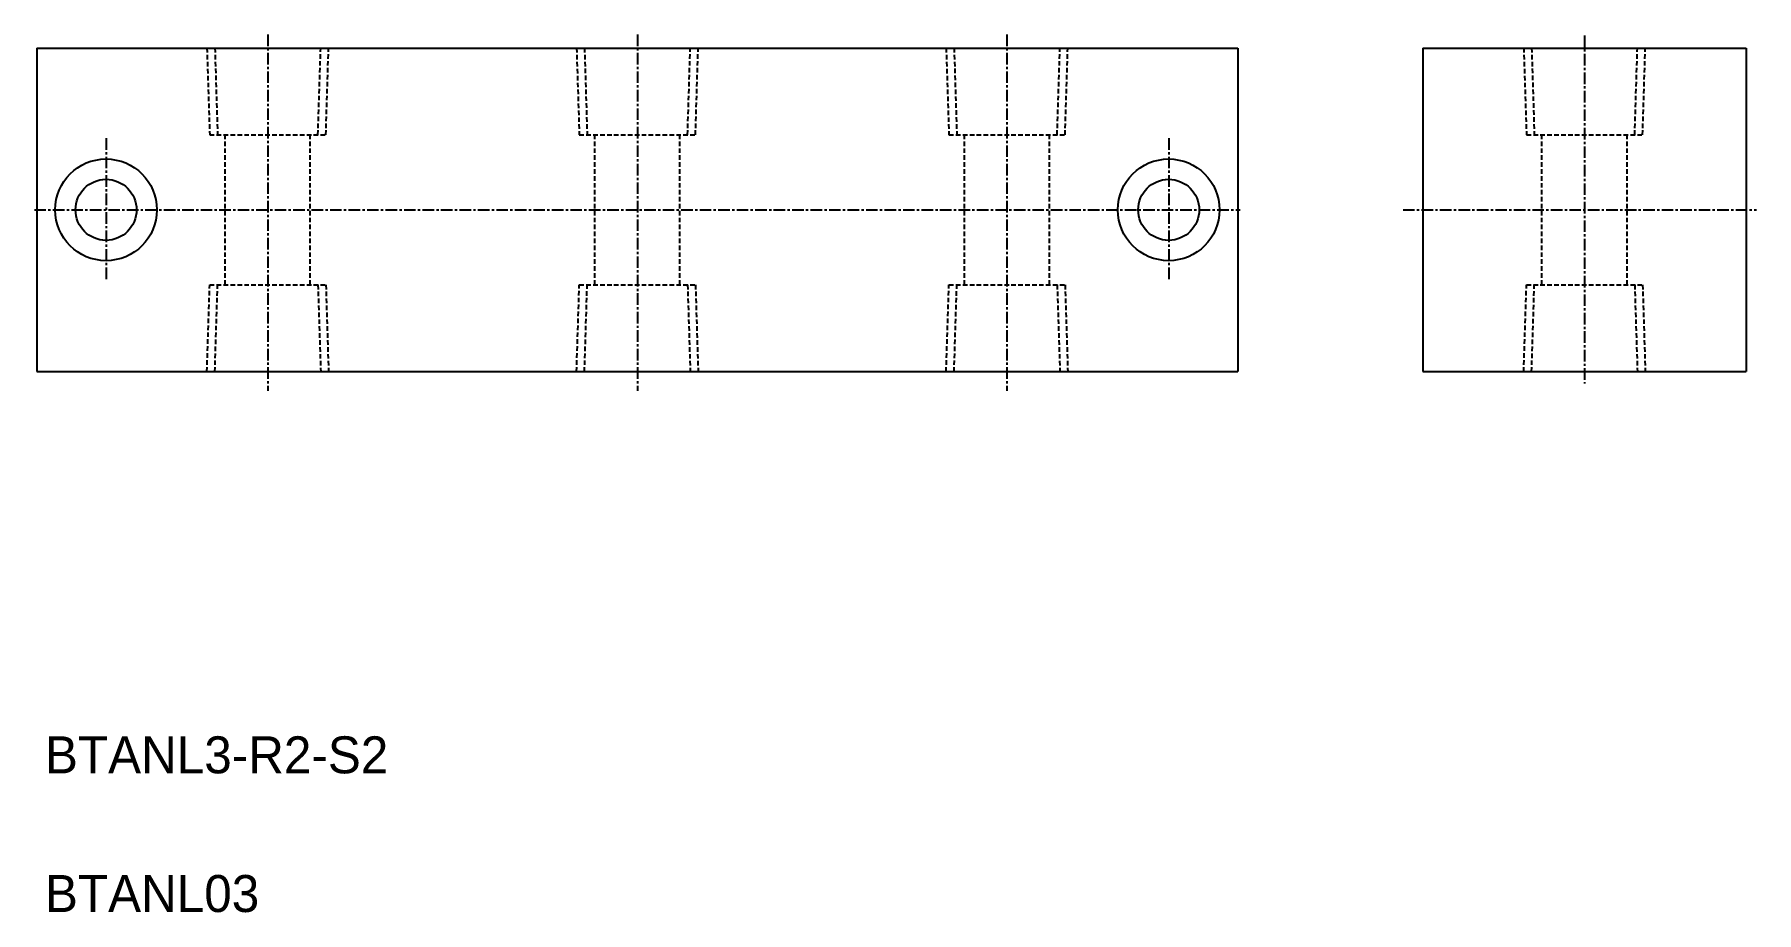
# Model space of a CAD drawing. Extents: x 2606 to 2792, y 712 to 807.
import ezdxf

# ---------------------------------------------------------------- set-up
doc = ezdxf.new("R2010")
doc.units = 0
doc.linetypes.add('CENTER', pattern=[2, 1.25, -0.25, 0.25, -0.25])
doc.linetypes.add('DASHED', pattern=[0.75, 0.5, -0.25])
doc.layers.get('0').update_dxf_attribs({"linetype": 'CONTINUOUS'})
doc.layers.add('CENTER', color=1, linetype='CENTER')

msp = doc.modelspace()

# ---------------------------------------------------------------- linework, layer by layer
for p, q in [((2605.8, 805.95), (2605.8, 770.95)), ((2605.8, 805.95), (2735.8, 805.95)), ((2735.8, 805.95), (2735.8, 770.95)), ((2755.8, 805.95), (2790.8, 805.95)), ((2755.8, 805.95), (2755.8, 770.95)), ((2790.8, 805.95), (2790.8, 770.95)), ((2605.8, 770.95), (2735.8, 770.95)), ((2755.8, 770.95), (2790.8, 770.95))]:
    msp.add_line(p, q)
at = {"color": 3, "linetype": 'DASHED'}
for p, q in [((2624.22, 805.95), (2624.52, 796.55)), ((2625.08, 805.97), (2625.37, 796.55)), ((2636.23, 796.55), (2636.53, 805.97)), ((2637.09, 796.55), (2637.38, 805.95)), ((2664.22, 805.95), (2664.52, 796.55)), ((2665.08, 805.97), (2665.37, 796.55)), ((2676.23, 796.55), (2676.53, 805.97)), ((2677.09, 796.55), (2677.38, 805.95)), ((2704.22, 805.95), (2704.52, 796.55)), ((2705.08, 805.97), (2705.37, 796.55)), ((2716.23, 796.55), (2716.53, 805.97)), ((2717.09, 796.55), (2717.38, 805.95)), ((2766.72, 805.95), (2767.02, 796.55)), ((2767.58, 805.97), (2767.87, 796.55)), ((2778.73, 796.55), (2779.03, 805.97)), ((2779.59, 796.55), (2779.88, 805.95)), ((2624.52, 796.55), (2637.09, 796.55)), ((2626.2, 780.35), (2626.2, 796.55)), ((2635.4, 780.35), (2635.4, 796.55)), ((2664.52, 796.55), (2677.09, 796.55)), ((2666.2, 780.35), (2666.2, 796.55)), ((2675.4, 780.35), (2675.4, 796.55)), ((2704.52, 796.55), (2717.09, 796.55)), ((2706.2, 780.35), (2706.2, 796.55)), ((2715.4, 780.35), (2715.4, 796.55)), ((2767.02, 796.55), (2779.59, 796.55)), ((2768.7, 780.35), (2768.7, 796.55)), ((2777.9, 780.35), (2777.9, 796.55)), ((2624.22, 770.95), (2624.52, 780.35)), ((2624.52, 780.35), (2637.09, 780.35)), ((2625.08, 770.92), (2625.37, 780.35)), ((2636.23, 780.35), (2636.53, 770.92)), ((2637.09, 780.35), (2637.38, 770.95)), ((2664.22, 770.95), (2664.52, 780.35)), ((2664.52, 780.35), (2677.09, 780.35)), ((2665.08, 770.92), (2665.37, 780.35)), ((2676.23, 780.35), (2676.53, 770.92)), ((2677.09, 780.35), (2677.38, 770.95)), ((2704.22, 770.95), (2704.52, 780.35)), ((2704.52, 780.35), (2717.09, 780.35)), ((2705.08, 770.92), (2705.37, 780.35)), ((2716.23, 780.35), (2716.53, 770.92)), ((2717.09, 780.35), (2717.38, 770.95)), ((2766.72, 770.95), (2767.02, 780.35)), ((2767.02, 780.35), (2779.59, 780.35)), ((2767.58, 770.92), (2767.87, 780.35)), ((2778.73, 780.35), (2779.03, 770.92)), ((2779.59, 780.35), (2779.88, 770.95))]:
    msp.add_line(p, q, dxfattribs=at)
for centre, radius in [((2613.3, 788.45), 5.5), ((2728.3, 788.45), 5.5), ((2613.3, 788.45), 3.3), ((2728.3, 788.45), 3.3)]:
    msp.add_circle(centre, radius)
at = {"layer": 'CENTER', "color": 1, "linetype": 'CENTER'}
for p, q in [((2630.8, 807.42), (2630.8, 768.88)), ((2670.8, 807.42), (2670.8, 768.88)), ((2710.8, 807.42), (2710.8, 768.88)), ((2773.3, 807.31), (2773.3, 769.67)), ((2613.3, 796.2), (2613.3, 780.7)), ((2728.3, 796.2), (2728.3, 780.7)), ((2605.55, 788.45), (2626.05, 788.45)), ((2605.55, 788.45), (2736.05, 788.45)), ((2635.55, 788.45), (2736.05, 788.45)), ((2753.66, 788.45), (2791.92, 788.45))]:
    msp.add_line(p, q, dxfattribs=at)

# ---------------------------------------------------------------- texts
for s, p in [('BTANL3-R2-S2', (2606.69, 727.5)), ('BTANL03', (2606.69, 712.5))]:
    msp.add_text(s, height=4).set_placement(p)

doc.saveas('drawing.dxf')
